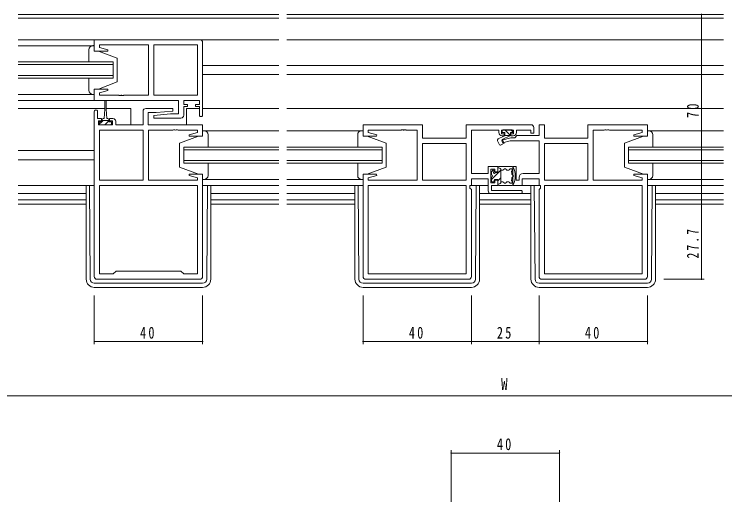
# Model space of a CAD drawing. Units: millimetres on the paper. Extents: x -397 to 397, y -282 to 282.
# Drawn here: x -92.3 to 170.1, y -90.6 to 89.3 of the extents above; entities that cross this region are included whole.
import ezdxf
from ezdxf.enums import TextEntityAlignment as Align

# ---------------------------------------------------------------- set-up
doc = ezdxf.new("R2010")
doc.units = ezdxf.units.MM
for name, color, linetype, lineweight in [('0-3_YKK_11', 7, 'Continuous', 18), ('0-4_YKK_12', 2, 'Continuous', 18), ('0-5_YKK_13', 4, 'Continuous', 18), ('0-7_YKK_D', 6, 'Continuous', 18)]:
    doc.layers.add(name, color=color, linetype=linetype, lineweight=lineweight)
doc.styles.add('ＭＳ ゴシック', font='')
doc.styles.get('ＭＳ ゴシック').set_extended_font_data('MS Gothic')

msp = doc.modelspace()

# ---------------------------------------------------------------- linework, layer by layer
at = {"layer": '0-3_YKK_11'}
for p, q in [((-62.713, 79.892), (-62.713, 75.692)), ((-23.713, 79.892), (-62.713, 79.892)), ((-22.713, 52.092), (-22.713, 78.892)), ((-60.783, 77.962), (-42.713, 77.962)), ((-60.783, 77.044), (-60.783, 77.962)), ((-57.684, 76.214), (-60.783, 77.044)), ((-57.753, 75.692), (-57.684, 76.214)), ((-42.713, 77.962), (-42.713, 59.422)), ((-40.713, 77.962), (-40.713, 59.422)), ((-24.643, 77.962), (-40.713, 77.962)), ((-24.643, 59.422), (-24.643, 77.962)), ((-24.643, 59.422), (-24.643, 77.962)), ((-62.713, 75.692), (-57.753, 75.692)), ((-62.713, 61.692), (-62.713, 57.492)), ((-57.753, 61.692), (-62.713, 61.692)), ((-60.783, 60.339), (-57.684, 61.169)), ((-57.684, 61.169), (-57.753, 61.692)), ((-60.783, 59.422), (-60.783, 60.339)), ((-53.671, 59.422), (-60.783, 59.422)), ((-53.488, 59.302), (-53.671, 59.422)), ((-52.938, 59.302), (-53.488, 59.302)), ((-52.755, 59.422), (-52.938, 59.302)), ((-52.671, 59.422), (-52.755, 59.422)), ((-52.488, 59.302), (-52.671, 59.422)), ((-51.938, 59.302), (-52.488, 59.302)), ((-51.755, 59.422), (-51.938, 59.302)), ((-42.713, 59.422), (-51.755, 59.422)), ((-40.713, 59.422), (-24.643, 59.422)), ((-62.713, 57.492), (-31.643, 57.492)), ((-31.643, 57.492), (-31.643, 52.492)), ((-29.713, 57.492), (-23.913, 57.492)), ((-29.713, 55.992), (-29.713, 57.492)), ((-28.313, 55.992), (-29.713, 55.992)), ((-29.713, 55.192), (-28.313, 55.192)), ((-29.713, 51.992), (-29.713, 55.192)), ((-28.313, 55.192), (-28.313, 55.992)), ((-25.313, 55.992), (-25.313, 55.192)), ((-23.913, 55.992), (-25.313, 55.992)), ((-25.313, 55.192), (-23.913, 55.192)), ((-23.913, 57.492), (-23.913, 55.992)), ((-23.913, 55.192), (-23.913, 52.092)), ((-62.713, 53.392), (-62.713, -7.508)), ((-61.513, 50.792), (-61.513, 53.392)), ((-44.713, 53.492), (-44.713, 48.492)), ((-33.735, 54.492), (-43.713, 54.492)), ((-42.783, 52.992), (-39.906, 52.992)), ((-42.783, 48.492), (-42.783, 52.992)), ((-34.52, 52.492), (-40.733, 51.948)), ((-39.906, 52.992), (-33.693, 53.535)), ((-31.643, 52.492), (-34.52, 52.492)), ((-33.693, 53.535), (-33.735, 54.492)), ((-60.113, 50.792), (-61.513, 50.792)), ((-61.213, 49.992), (-60.113, 49.992)), ((-61.213, 48.492), (-61.213, 49.992)), ((-60.113, 49.992), (-60.113, 50.792)), ((-57.113, 50.792), (-57.113, 49.992)), ((-55.813, 50.792), (-57.113, 50.792)), ((-57.113, 49.992), (-56.013, 49.992)), ((-56.013, 49.992), (-56.013, 48.492)), ((-40.733, 51.948), (-40.691, 50.992)), ((-40.691, 50.992), (-30.713, 50.992)), ((-56.013, 48.492), (-61.213, 48.492)), ((-54.813, 48.492), (-54.813, 49.792)), ((-44.713, 48.492), (-54.813, 48.492)), ((-22.713, 48.492), (-42.783, 48.492)), ((-22.713, 44.292), (-22.713, 48.492)), ((36.537, 48.492), (36.537, 44.292)), ((58.537, 48.492), (36.537, 48.492)), ((58.537, 43.492), (58.537, 48.492)), ((74.607, 48.492), (74.607, 43.492)), ((98.537, 48.492), (74.607, 48.492)), ((99.537, 45.392), (99.537, 47.492)), ((101.537, 48.492), (101.537, 44.522)), ((103.467, 48.492), (101.537, 48.492)), ((103.467, 43.492), (103.467, 48.492)), ((119.537, 48.492), (119.537, 43.492)), ((141.537, 48.492), (119.537, 48.492)), ((141.537, 44.292), (141.537, 48.492)), ((-60.783, 46.562), (-60.783, 28.022)), ((-44.713, 46.562), (-60.783, 46.562)), ((-60.783, 46.562), (-60.783, 28.022)), ((-44.713, 28.022), (-44.713, 46.562)), ((-42.713, 46.562), (-33.671, 46.562)), ((-42.713, 28.022), (-42.713, 46.562)), ((-33.671, 46.562), (-33.488, 46.682)), ((-33.488, 46.682), (-32.938, 46.682)), ((-32.938, 46.682), (-32.755, 46.562)), ((-32.755, 46.562), (-32.671, 46.562)), ((-32.671, 46.562), (-32.488, 46.682)), ((-32.488, 46.682), (-31.938, 46.682)), ((-31.938, 46.682), (-31.755, 46.562)), ((-31.755, 46.562), (-24.643, 46.562)), ((-24.643, 45.644), (-27.742, 44.814)), ((-27.742, 44.814), (-27.674, 44.292)), ((-24.643, 46.562), (-24.643, 45.644)), ((38.467, 46.562), (50.579, 46.562)), ((38.467, 45.644), (38.467, 46.562)), ((41.566, 44.814), (38.467, 45.644)), ((41.497, 44.292), (41.566, 44.814)), ((50.579, 46.562), (50.762, 46.682)), ((50.762, 46.682), (51.312, 46.682)), ((51.312, 46.682), (51.495, 46.562)), ((51.495, 46.562), (51.579, 46.562)), ((51.579, 46.562), (51.762, 46.682)), ((51.762, 46.682), (52.312, 46.682)), ((52.312, 46.682), (52.495, 46.562)), ((52.495, 46.562), (56.537, 46.562)), ((56.537, 46.562), (56.537, 28.022)), ((76.537, 46.562), (86.637, 46.562)), ((76.537, 30.522), (76.537, 46.562)), ((86.637, 46.562), (86.637, 45.592)), ((87.637, 46.562), (92.137, 46.562)), ((87.637, 45.192), (87.637, 46.562)), ((88.637, 45.192), (87.637, 45.192)), ((88.637, 44.392), (88.637, 45.192)), ((91.137, 45.192), (91.137, 44.392)), ((92.137, 45.192), (91.137, 45.192)), ((92.137, 46.562), (92.137, 45.192)), ((93.137, 46.562), (98.537, 46.562)), ((93.137, 45.592), (93.137, 46.562)), ((98.537, 46.562), (98.537, 45.392)), ((98.537, 45.392), (99.537, 45.392)), ((121.537, 46.562), (125.579, 46.562)), ((121.537, 28.022), (121.537, 46.562)), ((125.579, 46.562), (125.762, 46.682)), ((125.762, 46.682), (126.312, 46.682)), ((126.312, 46.682), (126.495, 46.562)), ((126.495, 46.562), (126.579, 46.562)), ((126.579, 46.562), (126.762, 46.682)), ((126.762, 46.682), (127.312, 46.682)), ((127.312, 46.682), (127.495, 46.562)), ((127.495, 46.562), (139.607, 46.562)), ((139.607, 45.644), (136.508, 44.814)), ((136.508, 44.814), (136.576, 44.292)), ((139.607, 46.562), (139.607, 45.644)), ((-27.674, 44.292), (-22.713, 44.292)), ((36.537, 44.292), (41.497, 44.292)), ((74.607, 43.492), (58.537, 43.492)), ((91.043, 43.692), (87.807, 42.825)), ((87.807, 42.825), (88.066, 41.859)), ((87.837, 44.392), (88.637, 44.392)), ((88.066, 41.859), (90.802, 42.592)), ((90.802, 42.592), (101.537, 42.592)), ((92.537, 43.692), (91.043, 43.692)), ((91.137, 44.392), (91.937, 44.392)), ((93.367, 44.522), (92.537, 43.692)), ((101.537, 44.522), (93.367, 44.522)), ((101.537, 42.592), (101.537, 30.522)), ((119.537, 43.492), (103.467, 43.492)), ((136.576, 44.292), (141.537, 44.292)), ((74.607, 41.562), (58.537, 41.562)), ((58.537, 41.562), (58.537, 28.022)), ((74.607, 41.562), (58.537, 41.562)), ((74.607, 28.022), (74.607, 41.562)), ((119.537, 41.562), (103.467, 41.562)), ((103.467, 41.562), (103.467, 28.022)), ((119.537, 41.562), (103.467, 41.562)), ((119.537, 28.022), (119.537, 41.562)), ((82.737, 33.092), (82.737, 30.522)), ((86.237, 33.092), (82.737, 33.092)), ((83.737, 32.092), (85.237, 32.092)), ((83.737, 27.092), (83.737, 32.092)), ((85.237, 32.092), (85.237, 31.092)), ((86.237, 31.092), (86.237, 33.092)), ((91.837, 33.092), (91.837, 26.092)), ((93.037, 33.092), (91.837, 33.092)), ((93.037, 28.092), (93.037, 33.092)), ((-27.674, 30.292), (-27.742, 29.769)), ((-27.742, 29.769), (-24.643, 28.939)), ((-22.713, 30.292), (-27.674, 30.292)), ((-24.643, 28.939), (-24.643, 28.022)), ((-22.713, -7.508), (-22.713, 30.292)), ((36.537, 30.292), (36.537, -7.508)), ((41.497, 30.292), (36.537, 30.292)), ((38.467, 28.939), (41.566, 29.769)), ((38.467, 28.022), (38.467, 28.939)), ((41.566, 29.769), (41.497, 30.292)), ((82.737, 30.522), (76.537, 30.522)), ((85.237, 31.092), (86.237, 31.092)), ((94.137, 29.022), (94.137, 28.092)), ((101.537, 30.522), (95.637, 30.522)), ((136.576, 30.292), (136.508, 29.769)), ((136.508, 29.769), (139.607, 28.939)), ((141.537, 30.292), (136.576, 30.292)), ((139.607, 28.939), (139.607, 28.022)), ((141.537, -7.508), (141.537, 30.292)), ((-60.783, 28.022), (-44.713, 28.022)), ((-24.643, 28.022), (-42.713, 28.022)), ((56.537, 28.022), (38.467, 28.022)), ((58.537, 28.022), (74.607, 28.022)), ((76.537, 28.592), (82.737, 28.592)), ((76.537, 26.092), (76.537, 28.592)), ((82.737, 28.592), (82.737, 24.092)), ((85.237, 27.092), (83.737, 27.092)), ((85.237, 28.092), (85.237, 27.092)), ((86.237, 28.092), (85.237, 28.092)), ((86.237, 26.092), (86.237, 28.092)), ((94.137, 28.092), (93.037, 28.092)), ((95.337, 28.592), (101.537, 28.592)), ((95.337, 26.092), (95.337, 28.592)), ((101.537, 28.592), (101.537, 26.092)), ((103.467, 28.022), (119.537, 28.022)), ((139.607, 28.022), (121.537, 28.022)), ((-60.783, 26.092), (-24.643, 26.092)), ((-60.783, -6.578), (-60.783, 26.092)), ((-60.783, 26.092), (-24.643, 26.092)), ((-24.643, 26.092), (-24.643, -6.578)), ((74.607, 26.092), (38.467, 26.092)), ((38.467, 26.092), (38.467, -6.578)), ((74.607, 26.092), (38.467, 26.092)), ((74.607, -6.578), (74.607, 26.092)), ((76.007, 26.092), (76.537, 26.092)), ((76.007, 25.092), (76.007, 26.092)), ((76.537, 24.562), (76.007, 25.092)), ((76.537, -7.508), (76.537, 24.562)), ((83.937, 26.092), (86.237, 26.092)), ((83.937, 24.292), (83.937, 26.092)), ((94.737, 24.292), (83.937, 24.292)), ((91.837, 26.092), (95.337, 26.092)), ((101.537, 26.092), (102.067, 26.092)), ((102.067, 25.092), (101.537, 24.562)), ((101.537, 24.562), (101.537, -7.508)), ((102.067, 26.092), (102.067, 25.092)), ((139.607, 26.092), (103.467, 26.092)), ((103.467, 26.092), (103.467, -6.578)), ((139.607, 26.092), (103.467, 26.092)), ((139.607, -6.578), (139.607, 26.092)), ((83.737, 23.092), (94.737, 23.092)), ((-55.713, -6.578), (-60.783, -6.578)), ((-54.643, -5.508), (-55.713, -6.578)), ((-30.783, -5.508), (-54.643, -5.508)), ((-29.713, -6.578), (-30.783, -5.508)), ((-24.643, -6.578), (-29.713, -6.578)), ((38.467, -6.578), (74.607, -6.578)), ((103.467, -6.578), (139.607, -6.578)), ((-61.713, -8.508), (-23.713, -8.508)), ((37.537, -8.508), (75.537, -8.508)), ((102.537, -8.508), (140.537, -8.508))]:
    msp.add_line(p, q, dxfattribs=at)
for centre, radius, start, end in [((-23.713, 78.892), 1, 0.00001, 89.99999), ((-62.113, 53.392), 0.6, 359.99999, 180.00001), ((-43.713, 53.492), 1, 90.00001, 179.99999), ((-55.813, 49.792), 1, 0.00001, 89.99999), ((-30.713, 51.992), 1, 270.00001, 359.99999), ((-23.313, 52.092), 0.6, 179.99999, 0.00001), ((98.537, 47.492), 1, 0.00001, 89.99999), ((87.837, 45.592), 1.2, 180.00001, 269.99999), ((91.937, 45.592), 1.2, 270.00001, 359.99999), ((95.637, 29.022), 1.5, 90.00001, 179.99999), ((83.737, 24.092), 1, 180.00001, 269.99999), ((94.737, 23.692), 0.6, 269.99999, 90.00001), ((-61.713, -7.508), 1, 180.00001, 269.99999), ((-23.713, -7.508), 1, 270.00001, 359.99999), ((37.537, -7.508), 1, 180.00001, 269.99999), ((75.537, -7.508), 1, 270.00001, 359.99999), ((102.537, -7.508), 1, 180.00001, 269.99999), ((140.537, -7.508), 1, 270.00001, 359.99999)]:
    msp.add_arc(centre, radius, start, end, dxfattribs=at)
at = {"layer": '0-4_YKK_12'}
for p, q in [((-90.838, 89.192), (5.412, 89.192)), ((5.412, 87.792), (-90.838, 87.792)), ((8.412, 89.192), (169.662, 89.192)), ((169.662, 87.792), (8.412, 87.792)), ((-90.838, 79.892), (5.412, 79.892)), ((8.412, 79.892), (169.662, 79.892)), ((-55.713, 71.692), (-90.838, 71.692)), ((-90.838, 70.692), (-55.713, 70.692)), ((-22.713, 70.392), (5.412, 70.392)), ((8.412, 70.392), (169.662, 70.392)), ((-55.713, 66.692), (-90.838, 66.692)), ((-22.713, 66.992), (5.412, 66.992)), ((8.412, 66.992), (169.662, 66.992)), ((-62.213, 57.492), (-90.838, 57.492)), ((-90.838, 54.492), (-58.863, 54.492)), ((-58.363, 54.492), (-49.213, 54.492)), ((-49.213, 54.492), (-49.213, 48.492)), ((-28.713, 54.492), (-23.913, 54.492)), ((-28.713, 54.492), (-28.713, 48.492)), ((-22.713, 54.492), (5.412, 54.492)), ((8.412, 54.492), (169.662, 54.492)), ((43.537, 40.292), (8.412, 40.292)), ((-90.838, 38.992), (-62.713, 38.992)), ((-29.713, 39.292), (5.412, 39.292)), ((8.412, 39.292), (43.537, 39.292)), ((134.537, 39.292), (169.662, 39.292)), ((-90.838, 35.592), (-62.713, 35.592)), ((5.412, 35.292), (-29.713, 35.292)), ((43.537, 35.292), (8.412, 35.292)), ((169.662, 35.292), (134.537, 35.292)), ((-22.713, 26.092), (5.412, 26.092)), ((8.412, 26.092), (36.537, 26.092)), ((141.537, 26.092), (169.662, 26.092)), ((-90.838, 23.092), (-65.713, 23.092)), ((-19.713, 23.092), (5.412, 23.092)), ((8.412, 23.092), (33.537, 23.092)), ((79.537, 23.092), (98.537, 23.092)), ((144.537, 23.092), (169.662, 23.092)), ((-65.713, 20.822), (-90.838, 20.822)), ((-90.838, 19.192), (-65.713, 19.192)), ((5.412, 20.822), (-19.713, 20.822)), ((-19.713, 19.192), (5.412, 19.192)), ((33.537, 20.822), (8.412, 20.822)), ((8.412, 19.192), (33.537, 19.192)), ((98.537, 20.822), (79.537, 20.822)), ((79.537, 19.192), (98.537, 19.192)), ((169.662, 20.822), (144.537, 20.822)), ((144.537, 19.192), (169.662, 19.192))]:
    msp.add_line(p, q, dxfattribs=at)
for points in [[(-90.838, 65.692), (-55.713, 65.692), (-55.713, 71.692)], [(5.412, 40.292), (-29.713, 40.292), (-29.713, 34.292), (5.412, 34.292)], [(8.412, 34.292), (43.537, 34.292), (43.537, 40.292)], [(169.662, 40.292), (134.537, 40.292), (134.537, 34.292), (169.662, 34.292)]]:
    msp.add_lwpolyline(points, dxfattribs=at)
at = {"layer": '0-5_YKK_13'}
for p, q in [((-90.838, 77.691), (-62.713, 77.69)), ((-64.713, 71.692), (-64.713, 76.192)), ((-61.213, 75.692), (-54.213, 73.092)), ((-54.213, 73.092), (-54.213, 64.292)), ((-64.713, 61.192), (-64.713, 65.692)), ((-61.213, 61.692), (-54.213, 64.292)), ((-61.213, 61.692), (-62.713, 61.692)), ((-62.713, 59.692), (-90.838, 59.692)), ((-58.863, 57.242), (-58.863, 54.292)), ((-58.363, 54.292), (-58.363, 57.242)), ((-58.863, 54.292), (-59.113, 50.792)), ((-58.363, 54.292), (-58.113, 50.792)), ((-59.863, 49.592), (-59.863, 50.392)), ((-57.363, 50.092), (-59.863, 50.092)), ((-59.488, 50.092), (-59.863, 49.716)), ((-59.463, 50.792), (-59.113, 50.792)), ((-57.363, 49.971), (-58.613, 48.721)), ((-58.113, 50.792), (-57.763, 50.792)), ((-57.363, 50.392), (-57.363, 49.592)), ((-59.988, 49.592), (-60.913, 48.666)), ((-58.613, 48.721), (-58.843, 48.492)), ((-56.313, 48.776), (-56.598, 48.492)), ((-22.713, 46.293), (5.412, 46.292)), ((-20.713, 40.692), (-20.713, 44.792)), ((-20.713, 40.292), (-20.713, 44.792)), ((8.412, 46.291), (36.537, 46.29)), ((34.537, 40.292), (34.537, 44.792)), ((87.837, 46.292), (87.837, 45.892)), ((91.637, 46.592), (88.137, 46.592)), ((88.137, 45.592), (88.837, 45.592)), ((88.837, 45.592), (88.837, 44.592)), ((88.933, 46.592), (90.933, 44.592)), ((90.937, 45.592), (90.937, 44.488)), ((90.937, 45.592), (91.637, 45.592)), ((91.054, 46.592), (91.899, 45.746)), ((91.937, 45.892), (91.937, 46.292)), ((141.537, 46.293), (169.662, 46.292)), ((143.537, 40.692), (143.537, 44.792)), ((143.537, 40.292), (143.537, 44.792)), ((-24.213, 44.292), (-31.213, 41.692)), ((-24.213, 44.292), (-31.213, 41.692)), ((38.037, 44.292), (45.037, 41.692)), ((86.184, 42.603), (86.8, 41.28)), ((88.564, 44.265), (86.426, 43.267)), ((87.937, 43.089), (90.937, 44.488)), ((87.937, 43.089), (88.591, 41.687)), ((88.837, 44.592), (90.937, 44.592)), ((140.037, 44.292), (133.037, 41.692)), ((140.037, 44.292), (133.037, 41.692)), ((-31.213, 41.692), (-31.213, 32.892)), ((-31.213, 41.692), (-31.213, 32.892)), ((45.037, 41.692), (45.037, 32.892)), ((87.503, 41.059), (88.591, 41.687)), ((133.037, 41.692), (133.037, 32.892)), ((133.037, 41.692), (133.037, 32.892)), ((-20.713, 29.792), (-20.713, 34.292)), ((34.537, 29.792), (34.537, 34.292)), ((143.537, 29.792), (143.537, 34.292)), ((-24.213, 30.292), (-31.213, 32.892)), ((-24.213, 30.292), (-31.213, 32.892)), ((-20.713, 29.792), (-20.713, 33.892)), ((38.037, 30.292), (45.037, 32.892)), ((83.937, 28.301), (87.437, 31.801)), ((83.94, 31.132), (84.596, 31.789)), ((84.425, 31.704), (84.025, 31.304)), ((84.937, 31.492), (84.937, 31.361)), ((86.237, 30.842), (86.237, 32.792)), ((86.237, 32.592), (86.637, 32.592)), ((91.537, 33.092), (86.537, 33.092)), ((87.437, 27.392), (87.437, 31.792)), ((88.195, 31.792), (87.437, 31.792)), ((90.383, 31.792), (89.678, 31.792)), ((140.037, 30.292), (133.037, 32.892)), ((140.037, 30.292), (133.037, 32.892)), ((143.537, 29.792), (143.537, 33.892)), ((-24.213, 30.292), (-22.713, 30.292)), ((-24.213, 30.292), (-22.713, 30.292)), ((38.037, 30.292), (36.537, 30.292)), ((83.937, 31.092), (83.937, 29.992)), ((83.937, 29.192), (83.937, 27.692)), ((86.237, 30.842), (85.456, 30.842)), ((86.237, 27.773), (87.437, 28.973)), ((140.037, 30.292), (141.537, 30.292)), ((140.037, 30.292), (141.537, 30.292)), ((-22.713, 28.291), (5.412, 28.291)), ((36.537, 28.292), (8.412, 28.292)), ((84.237, 27.392), (84.637, 27.392)), ((84.937, 27.692), (84.937, 28.042)), ((85.237, 28.342), (86.237, 28.342)), ((86.237, 26.392), (86.237, 28.342)), ((86.237, 26.592), (86.637, 26.592)), ((88.195, 27.392), (87.437, 27.392)), ((90.383, 27.392), (89.678, 27.392)), ((141.537, 28.291), (169.662, 28.291)), ((-90.838, 26.092), (-62.713, 26.092)), ((-65.713, 26.092), (-65.713, -8.508)), ((-64.225, -8.52), (-64.498, 26.092)), ((-21.201, -8.52), (-20.928, 26.092)), ((-19.713, 26.092), (-19.713, -8.508)), ((33.54, 26.092), (33.54, -8.506)), ((35.028, -8.518), (34.755, 26.092)), ((82.737, 26.092), (76.237, 26.092)), ((78.052, -8.518), (78.325, 26.092)), ((79.54, 26.092), (79.54, -8.506)), ((91.537, 26.092), (86.537, 26.092)), ((101.837, 26.092), (95.037, 26.092)), ((98.534, 26.092), (98.534, -8.506)), ((100.022, -8.518), (99.749, 26.092)), ((143.045, -8.518), (143.319, 26.092)), ((144.534, 26.092), (144.534, -8.506)), ((-62.725, -10.008), (-22.701, -10.008)), ((76.552, -10.006), (36.528, -10.006)), ((101.522, -10.006), (141.545, -10.006)), ((-62.713, -11.508), (-22.713, -11.508)), ((76.54, -11.506), (36.54, -11.506)), ((101.534, -11.506), (141.534, -11.506))]:
    msp.add_line(p, q, dxfattribs=at)
for points in [[(-63.213, 77.692), (-62.713, 77.692), (-62.713, 75.692), (-61.213, 75.692)], [(-62.713, 61.692), (-62.713, 59.692), (-63.213, 59.692)], [(-59.863, 49.592), (-60.913, 49.592), (-60.913, 48.492), (-56.313, 48.492), (-56.313, 49.592), (-57.363, 49.592)], [(-22.213, 46.292), (-22.713, 46.292), (-22.713, 44.292), (-24.213, 44.292)], [(-22.213, 46.292), (-22.713, 46.292), (-22.713, 44.292), (-24.213, 44.292)], [(36.037, 46.292), (36.537, 46.292), (36.537, 44.292), (38.037, 44.292)], [(142.037, 46.292), (141.537, 46.292), (141.537, 44.292), (140.037, 44.292)], [(142.037, 46.292), (141.537, 46.292), (141.537, 44.292), (140.037, 44.292)], [(-22.713, 30.292), (-22.713, 28.292), (-22.213, 28.292)], [(-22.713, 30.292), (-22.713, 28.292), (-22.213, 28.292)], [(36.537, 30.292), (36.537, 28.292), (36.037, 28.292)], [(141.537, 30.292), (141.537, 28.292), (142.037, 28.292)], [(141.537, 30.292), (141.537, 28.292), (142.037, 28.292)]]:
    msp.add_lwpolyline(points, dxfattribs=at)
for centre, radius, start, end in [((-63.213, 76.192), 1.5, 90, 180), ((-63.213, 61.192), 1.5, 180, 270), ((-58.613, 57.242), 0.25, 0, 180), ((-59.463, 50.392), 0.4, 90, 180), ((-57.763, 50.392), 0.4, 0, 90), ((-22.213, 44.792), 1.5, 0, 90), ((-22.213, 44.792), 1.5, 0, 90), ((36.037, 44.792), 1.5, 90, 180), ((88.137, 46.292), 0.3, 90, 180), ((88.137, 45.892), 0.3, 180, 270), ((91.637, 46.292), 0.3, 0, 90), ((91.637, 45.892), 0.3, 270, 0), ((142.037, 44.792), 1.5, 0, 90), ((142.037, 44.792), 1.5, 0, 90), ((86.637, 42.814), 0.5, 115.00014, 205.00005), ((88.353, 44.718), 0.5, 295, 345.39617), ((87.253, 41.492), 0.5, 205.00005, 300.00004), ((84.637, 31.492), 0.3, 0, 135), ((86.537, 32.792), 0.3, 90, 180), ((86.637, 31.792), 0.8, 0, 90), ((88.195, 32.092), 0.3, 270, 337.97569), ((88.937, 31.792), 0.5, 22.02431, 157.97569), ((89.678, 32.092), 0.3, 202.02431, 270), ((90.383, 32.092), 0.3, 270, 337.97569), ((91.125, 31.792), 0.5, 309.78774, 157.97569), ((91.537, 32.592), 0.5, 26.26805, 90), ((85.458, 29.592), 7.279, 333.73195, 26.26805), ((-22.213, 29.792), 1.5, 270, 0), ((-22.213, 29.792), 1.5, 270, 0), ((36.037, 29.792), 1.5, 180, 270), ((84.237, 31.092), 0.3, 135, 180), ((83.937, 29.592), 0.4, 270, 90), ((84.937, 30.842), 0.3, 120, 270), ((84.637, 31.361), 0.3, 300, 0), ((84.937, 30.842), 0.3, 270, 330), ((85.456, 30.542), 0.3, 90, 150), ((91.637, 31.177), 0.3, 129.78774, 194.39052), ((85.458, 29.592), 6.079, 6.82808, 14.39052), ((85.458, 29.592), 6.079, 345.60948, 353.17192), ((91.792, 30.35), 0.3, 186.82808, 251.43085), ((91.792, 28.833), 0.3, 108.56915, 173.17192), ((91.537, 29.592), 0.5, 288.56915, 71.43085), ((142.037, 29.792), 1.5, 270, 0), ((142.037, 29.792), 1.5, 270, 0), ((84.237, 27.692), 0.3, 180, 270), ((84.637, 27.692), 0.3, 270, 0), ((85.237, 28.042), 0.3, 90, 180), ((86.537, 26.392), 0.3, 180, 270), ((86.637, 27.392), 0.8, 270, 0), ((88.195, 27.092), 0.3, 22.02431, 90), ((88.937, 27.392), 0.5, 202.02431, 337.97569), ((89.678, 27.092), 0.3, 90, 157.97569), ((90.383, 27.092), 0.3, 22.02431, 90), ((91.125, 27.392), 0.5, 202.02431, 50.21226), ((91.637, 28.006), 0.3, 165.60948, 230.21226), ((91.537, 26.592), 0.5, 270, 333.73195), ((-62.713, -8.508), 3, 180, 270), ((-62.725, -8.508), 1.5, 180.45233, 270), ((-22.713, -8.508), 3, 270, 0), ((-22.701, -8.508), 1.5, 270, 359.54767), ((36.54, -8.506), 3, 180, 270), ((36.528, -8.506), 1.5, 180.45233, 270), ((76.54, -8.506), 3, 270, 0), ((76.552, -8.506), 1.5, 270, 359.54767), ((101.534, -8.506), 3, 180, 270), ((101.522, -8.506), 1.5, 180.45233, 270), ((141.534, -8.506), 3, 270, 0), ((141.545, -8.506), 1.5, 270, 359.54767)]:
    msp.add_arc(centre, radius, start, end, dxfattribs=at)
at = {"layer": '0-7_YKK_D'}
for p, q in [((147.537, 89.192), (162.537, 89.192)), ((161.537, 89.192), (161.537, 19.192)), ((147.534, 19.192), (162.537, 19.192)), ((147.537, 19.192), (162.537, 19.192)), ((161.537, 19.192), (161.537, -8.508)), ((147.534, -8.508), (162.537, -8.508)), ((-62.713, -14.508), (-62.713, -32.506)), ((-22.713, -14.508), (-22.713, -32.506)), ((36.537, -14.508), (36.537, -32.506)), ((76.537, -14.508), (76.537, -32.506)), ((76.537, -14.508), (76.537, -32.506)), ((101.537, -14.508), (101.537, -32.506)), ((101.537, -14.508), (101.537, -32.506)), ((141.537, -14.508), (141.537, -32.506)), ((-62.713, -31.506), (-22.713, -31.506)), ((36.537, -31.506), (76.537, -31.506)), ((101.537, -31.506), (76.537, -31.506)), ((141.537, -31.506), (101.537, -31.506)), ((-153.963, -51.506), (332.037, -51.506)), ((69.037, -90.647), (69.037, -71.647)), ((69.037, -72.647), (109.037, -72.647)), ((109.037, -90.647), (109.037, -71.647))]:
    msp.add_line(p, q, dxfattribs=at)
for centre, start, end in [((161.537, 89.192), 90, 270), ((161.537, 89.192), 270, 90), ((161.537, 19.192), 90, 270), ((161.537, 19.192), 90, 270), ((161.537, 19.192), 270, 90), ((161.537, 19.192), 270, 90), ((161.537, -8.508), 90, 270), ((161.537, -8.508), 270, 90), ((-62.713, -31.506), 0, 180), ((-22.713, -31.506), 0, 180), ((36.537, -31.506), 0, 180), ((76.537, -31.506), 0, 180), ((76.537, -31.506), 0, 180), ((101.537, -31.506), 0, 180), ((101.537, -31.506), 0, 180), ((141.537, -31.506), 0, 180), ((-62.713, -31.506), 180, 0), ((-22.713, -31.506), 180, 0), ((36.537, -31.506), 180, 0), ((76.537, -31.506), 180, 0), ((76.537, -31.506), 180, 0), ((101.537, -31.506), 180, 0), ((101.537, -31.506), 180, 0), ((141.537, -31.506), 180, 0), ((69.037, -72.647), 0, 180), ((69.037, -72.647), 180, 0), ((109.037, -72.647), 0, 180), ((109.037, -72.647), 180, 0)]:
    msp.add_arc(centre, 0.106, start, end, dxfattribs=at)

# ---------------------------------------------------------------- texts
at = {"layer": '0-7_YKK_D', "color": 7, "style": 'ＭＳ ゴシック', "width": 0.8}
msp.add_text('W', height=4.399, dxfattribs=at).set_placement((87.502, -50.706), align=Align.BOTTOM_LEFT)
at = {"layer": '0-7_YKK_D', "color": 7, "char_height": 4.399, "attachment_point": 7, "rotation": 90, "style": 'ＭＳ ゴシック'}
for s, insert in [('\\T1.37;\\W0.75;70', (160.537, 51)), ('\\T1.39;\\W0.7;27.7', (160.537, -0.835))]:
    msp.add_mtext(s, dxfattribs=dict(at, insert=insert))
at = {"layer": '0-7_YKK_D', "color": 7, "char_height": 4.399, "attachment_point": 7, "style": 'ＭＳ ゴシック'}
for s, insert in [('\\T1.37;\\W0.75;40', (-45.808, -30.506)), ('\\T1.37;\\W0.75;40', (53.442, -30.506)), ('\\T1.37;\\W0.75;25', (85.955, -30.506)), ('\\T1.37;\\W0.75;40', (118.442, -30.506)), ('\\T1.37;\\W0.75;40', (85.942, -71.647))]:
    msp.add_mtext(s, dxfattribs=dict(at, insert=insert))

doc.saveas('drawing.dxf')
